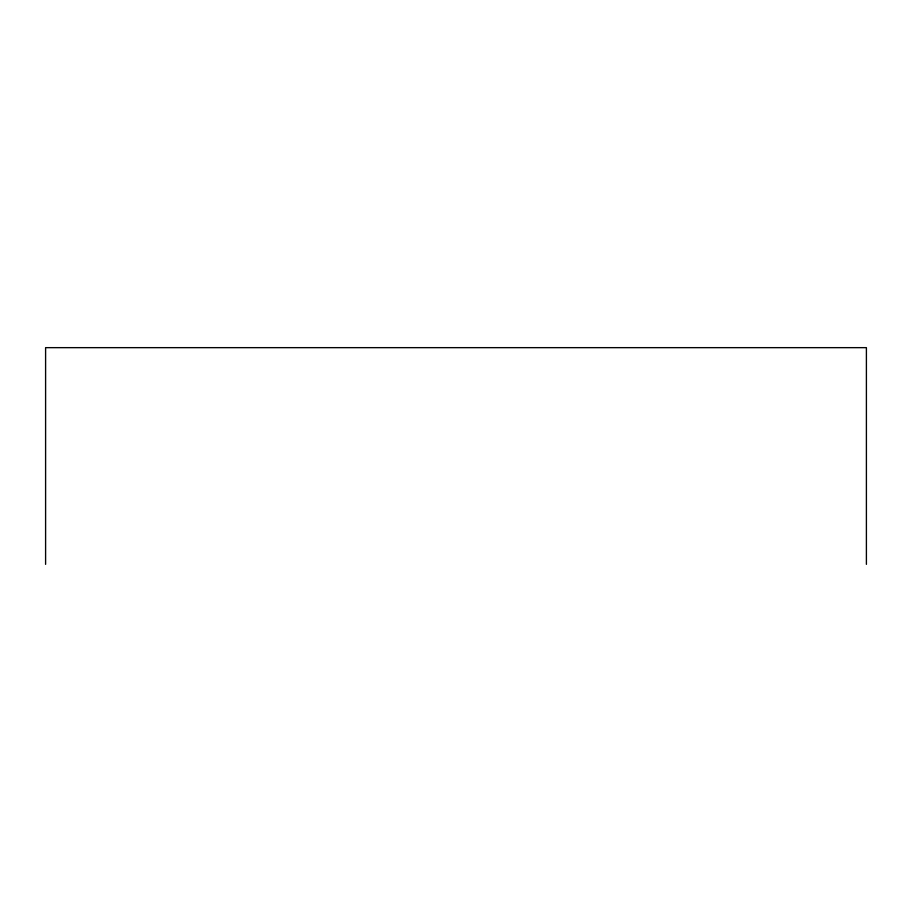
<?xml version="1.0" encoding="UTF-8"?>
<svg xmlns="http://www.w3.org/2000/svg" width="912" height="912" viewBox="0 0 912 912"><rect width="100%" height="100%" fill="white"/><g stroke="black" fill="none" stroke-linecap="round" stroke-linejoin="round"><path stroke-width="1.37" d="M866.4 564.346L866.4 347.654L45.6 347.654L45.6 564.346"/></g></svg>
